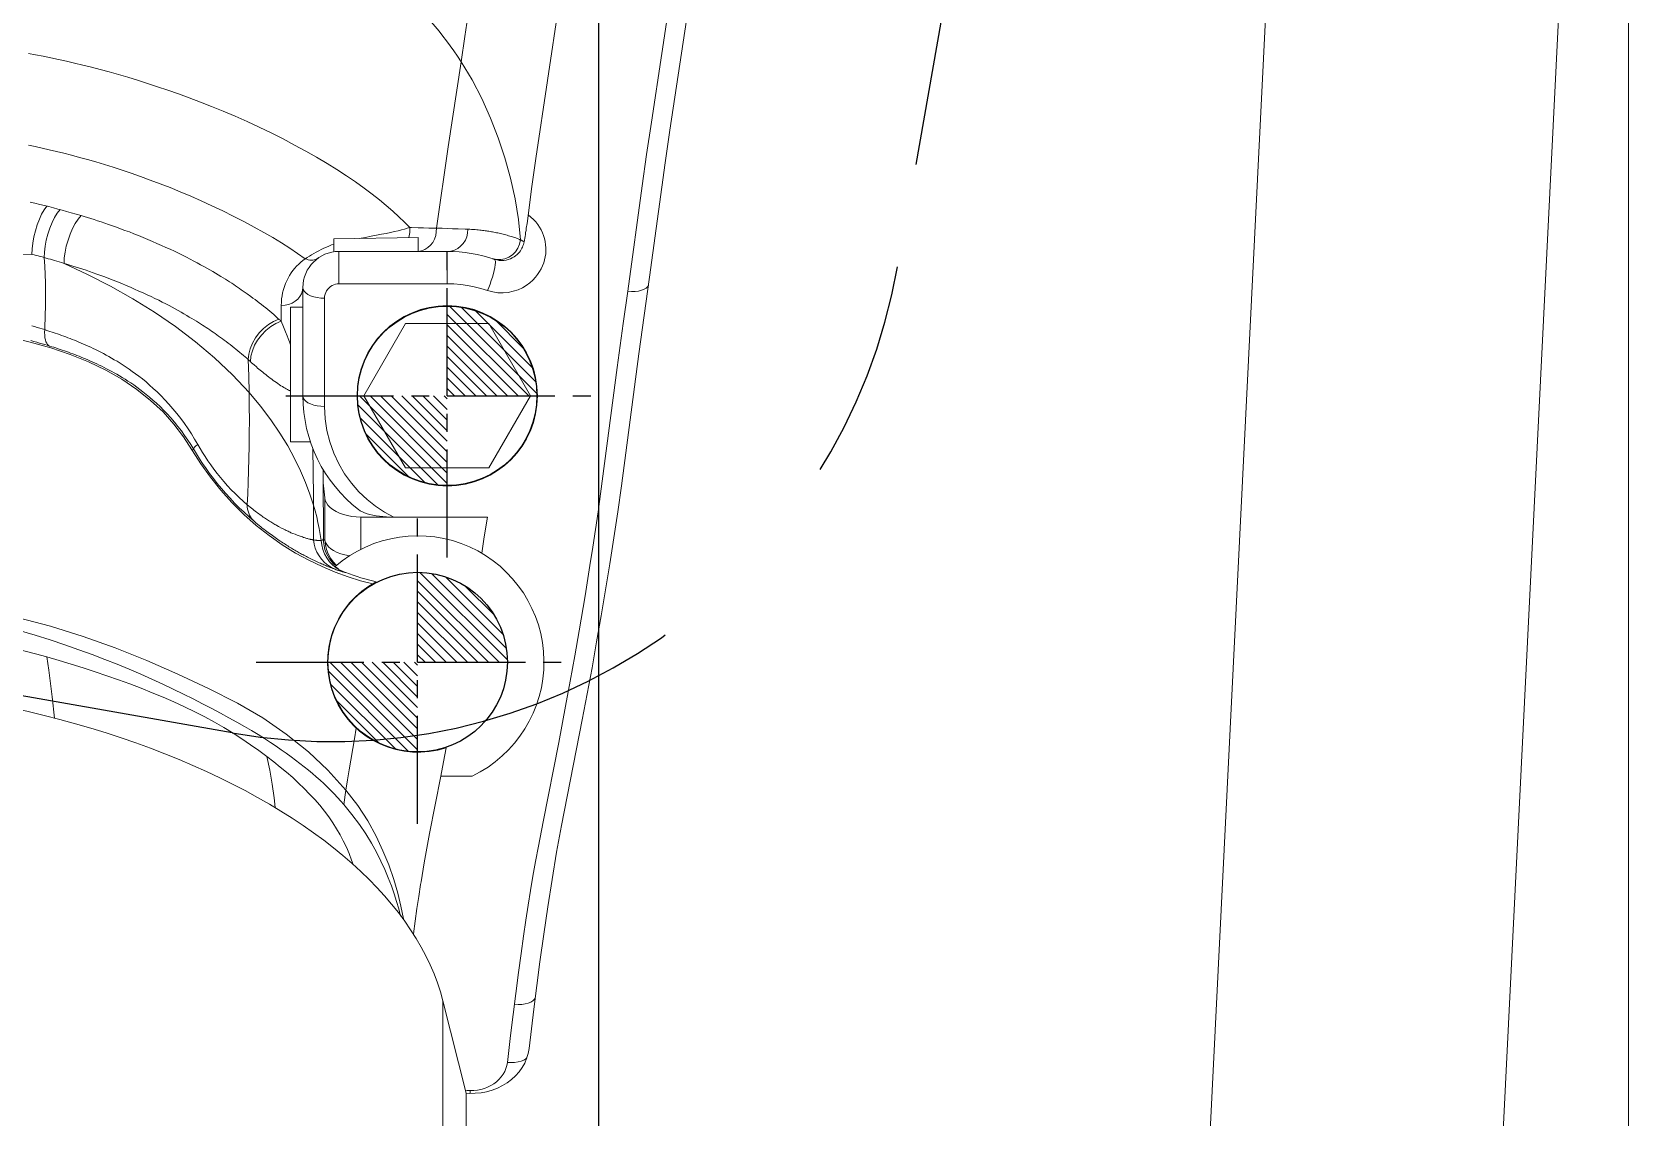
# Model space of a CAD drawing. Header units: inches. Extents: x 160917 to 162189, y -51061 to -50161.
# Drawn here: x 161504.53 to 161526.79, y -50530.78 to -50515.67 of the extents above; entities that cross this region are included whole.
import ezdxf

# ---------------------------------------------------------------- set-up
doc = ezdxf.new("R2010")
doc.units = ezdxf.units.IN
doc.header["$LTSCALE"] = 2
doc.header["$MEASUREMENT"] = 0
for name, pattern in [('CENTER', [50.8, 31.75, -6.35, 6.35, -6.35]), ('CENTER2', [1.125, 0.75, -0.125, 0.125, -0.125]), ('HIDDEN', [9.525, 6.35, -3.175])]:
    doc.linetypes.add(name, pattern=pattern)
for name, color, linetype in [('DEFAULT_1', 7, 'CENTER'), ('PIN', 4, 'CONTINUOUS'), ('壓塊', 157, 'CONTINUOUS')]:
    doc.layers.add(name, color=color, linetype=linetype)
doc.layers.add('PRODUCT', color=1, linetype='CONTINUOUS', lineweight=15)
doc.layers.add('枕位', color=75, linetype='CONTINUOUS', lineweight=15)

msp = doc.modelspace()

# ---------------------------------------------------------------- hatches: boundary and pattern name
at = {"layer": 'PIN', "linetype": 'Continuous'}
h = msp.add_hatch(dxfattribs=at)
h.set_pattern_fill('ANSI31', color=4, scale=0.833333, angle=90, style=0)
h.set_pattern_definition([(135, (161681.3861, -50532.59912), (-0.073656956, -0.073656956), [])])
h.paths.add_polyline_path([(161510.318, -50520.733), (161509.068, -50520.733, 0.414214), (161510.318, -50521.983)])
h.paths.add_polyline_path([(161510.318, -50519.483), (161510.318, -50520.733), (161511.568, -50520.733, 0.414214)])
h = msp.add_hatch(dxfattribs=at)
h.set_pattern_fill('ANSI31', color=6, scale=0.833333, angle=90, style=0)
h.set_pattern_definition([(135, (161680.97405, -50536.30757), (-0.073656956, -0.073656956), [])])
h.paths.add_polyline_path([(161509.906, -50524.441), (161508.656, -50524.441, 0.414214), (161509.906, -50525.691)])
h.paths.add_polyline_path([(161509.906, -50523.191), (161509.906, -50524.441), (161511.156, -50524.441, 0.414214)])

# ---------------------------------------------------------------- linework, layer by layer
at = {"layer": 'DEFAULT_1', "color": 2, "linetype": 'CENTER', "ltscale": 0.3}
msp.add_line((161512.428, -50533.438), (161512.428, -50426.499), dxfattribs=at)
at = {"layer": 'PIN', "color": 4, "linetype": 'CENTER2'}
for p, q in [((161510.318, -50522.983), (161510.318, -50518.483)), ((161508.068, -50520.733), (161512.568, -50520.733))]:
    msp.add_line(p, q, dxfattribs=at)
at = {"layer": 'PIN', "color": 6, "linetype": 'CENTER2'}
for p, q in [((161509.906, -50526.691), (161509.906, -50522.191)), ((161507.656, -50524.441), (161512.156, -50524.441))]:
    msp.add_line(p, q, dxfattribs=at)
at = {"layer": 'PIN', "color": 4, "linetype": 'Continuous'}
msp.add_circle((161510.318, -50520.733), 1.25, dxfattribs=at)
at = {"layer": 'PIN', "color": 6, "linetype": 'Continuous'}
msp.add_circle((161509.906, -50524.441), 1.25, dxfattribs=at)
at = {"layer": 'PRODUCT', "linetype": 'ByBlock'}
for p, q in [((161513.731, -50514.954), (161513.419, -50517.033)), ((161511.877, -50515.257), (161511.553, -50517.429)), ((161510.606, -50515.451), (161510.565, -50515.732)), ((161510.565, -50515.732), (161510.513, -50516.081)), ((161510.513, -50516.081), (161510.332, -50517.267)), ((161513.419, -50517.033), (161513.354, -50517.487)), ((161510.332, -50517.267), (161510.167, -50518.399)), ((161513.032, -50517.807), (161513.094, -50517.374)), ((161511.553, -50517.429), (161511.498, -50517.817)), ((161513.354, -50517.487), (161513.135, -50519.083)), ((161511.498, -50517.817), (161511.429, -50518.332)), ((161512.832, -50519.277), (161513.032, -50517.807)), ((161504.577, -50518.052), (161504.51, -50518.037)), ((161504.643, -50518.068), (161504.577, -50518.052)), ((161504.708, -50518.083), (161504.643, -50518.068)), ((161504.771, -50518.099), (161504.708, -50518.083)), ((161504.833, -50518.115), (161504.771, -50518.099)), ((161504.895, -50518.132), (161504.833, -50518.115)), ((161504.955, -50518.148), (161504.895, -50518.132)), ((161505.016, -50518.165), (161504.955, -50518.148)), ((161505.08, -50518.183), (161505.016, -50518.165)), ((161505.149, -50518.203), (161505.08, -50518.183)), ((161505.22, -50518.224), (161505.149, -50518.203)), ((161509.761, -50518.4), (161509.797, -50518.39)), ((161509.797, -50518.39), (161509.819, -50518.391)), ((161509.986, -50518.396), (161510.062, -50518.398)), ((161510.062, -50518.398), (161510.167, -50518.399)), ((161510.167, -50518.399), (161510.246, -50518.401)), ((161510.246, -50518.401), (161510.316, -50518.403)), ((161510.316, -50518.403), (161510.392, -50518.406)), ((161510.392, -50518.406), (161510.469, -50518.409)), ((161510.469, -50518.409), (161510.566, -50518.412)), ((161510.566, -50518.412), (161510.606, -50518.413)), ((161508.704, -50518.633), (161508.738, -50518.62)), ((161508.738, -50518.548), (161509.914, -50518.527)), ((161508.738, -50518.728), (161508.738, -50518.548)), ((161508.81, -50518.723), (161510.318, -50518.723)), ((161508.81, -50518.723), (161508.81, -50519.173)), ((161509.914, -50518.527), (161509.914, -50518.72)), ((161509.961, -50518.713), (161509.914, -50518.722)), ((161510.318, -50518.723), (161510.318, -50519.173)), ((161504.851, -50518.85), (161504.791, -50518.832)), ((161505.022, -50518.902), (161504.982, -50518.89)), ((161505.106, -50518.927), (161505.022, -50518.902)), ((161508.308, -50518.847), (161508.339, -50518.824)), ((161510.318, -50519.173), (161508.81, -50519.173)), ((161513.135, -50519.083), (161512.987, -50520.149)), ((161508.29, -50519.311), (161508.303, -50519.269)), ((161508.303, -50519.269), (161508.308, -50519.225)), ((161508.308, -50520.733), (161508.308, -50519.225)), ((161508.609, -50519.374), (161508.609, -50520.882)), ((161510.877, -50519.267), (161510.785, -50519.238)), ((161512.769, -50519.725), (161512.832, -50519.277)), ((161512.883, -50519.281), (161512.832, -50519.277)), ((161512.933, -50519.279), (161512.883, -50519.281)), ((161504.72, -50519.601), (161504.712, -50519.812)), ((161507.95, -50519.645), (161507.926, -50519.623)), ((161508.006, -50519.695), (161508.006, -50519.475)), ((161508.137, -50519.499), (161508.306, -50519.499)), ((161508.137, -50521.376), (161508.137, -50519.499)), ((161508.006, -50519.695), (161507.932, -50519.727)), ((161507.984, -50519.675), (161507.95, -50519.645)), ((161508.006, -50519.695), (161507.99, -50519.68)), ((161508.038, -50519.773), (161508.006, -50519.695)), ((161508.065, -50519.84), (161508.038, -50519.773)), ((161508.088, -50519.896), (161508.065, -50519.84)), ((161509.157, -50520.733), (161509.738, -50519.728)), ((161509.738, -50519.728), (161510.898, -50519.728)), ((161510.898, -50519.728), (161511.478, -50520.733)), ((161512.685, -50520.339), (161512.769, -50519.725)), ((161508.104, -50519.937), (161508.088, -50519.896)), ((161508.12, -50519.98), (161508.104, -50519.937)), ((161508.137, -50520.025), (161508.12, -50519.98)), ((161507.562, -50520.244), (161507.546, -50520.229)), ((161507.546, -50520.229), (161507.553, -50520.46)), ((161512.987, -50520.149), (161512.744, -50521.985)), ((161507.553, -50520.46), (161507.558, -50520.689)), ((161512.453, -50522.099), (161512.685, -50520.339)), ((161509.738, -50521.738), (161509.157, -50520.733)), ((161511.478, -50520.733), (161510.898, -50521.738)), ((161507.986, -50521.253), (161507.862, -50521.068)), ((161506.661, -50521.286), (161506.616, -50521.223)), ((161508.414, -50521.376), (161508.137, -50521.376)), ((161508.643, -50521.216), (161508.682, -50521.375)), ((161506.765, -50521.489), (161506.785, -50521.477)), ((161506.875, -50521.465), (161506.843, -50521.409)), ((161508.593, -50522.723), (161508.592, -50521.847)), ((161508.807, -50521.679), (161508.889, -50521.819)), ((161510.898, -50521.738), (161509.738, -50521.738)), ((161507.163, -50522.048), (161507.019, -50521.868)), ((161507.173, -50522.022), (161507.116, -50521.953)), ((161508.612, -50522.154), (161508.592, -50521.944)), ((161507.552, -50522.267), (161507.532, -50522.25)), ((161508.456, -50522.257), (161508.457, -50522.34)), ((161508.62, -50522.19), (161508.612, -50522.154)), ((161508.615, -50522.74), (161508.612, -50522.154)), ((161512.419, -50522.35), (161512.453, -50522.099)), ((161509.114, -50522.421), (161510.877, -50522.421)), ((161509.116, -50522.87), (161509.114, -50522.421)), ((161510.834, -50522.698), (161510.877, -50522.421)), ((161512.384, -50522.594), (161512.419, -50522.35)), ((161508.021, -50522.58), (161507.969, -50522.552)), ((161508.615, -50522.74), (161508.593, -50522.737)), ((161508.622, -50522.774), (161508.615, -50522.74)), ((161510.798, -50522.926), (161510.834, -50522.698)), ((161512.347, -50522.84), (161512.384, -50522.594)), ((161512.306, -50523.097), (161512.347, -50522.84)), ((161508.688, -50523.122), (161508.666, -50523.113)), ((161508.708, -50523.13), (161508.688, -50523.122)), ((161508.726, -50523.137), (161508.708, -50523.13)), ((161508.742, -50523.143), (161508.726, -50523.137)), ((161508.73, -50523.046), (161508.775, -50523.094)), ((161508.758, -50523.148), (161508.742, -50523.143)), ((161508.772, -50523.154), (161508.758, -50523.148)), ((161508.787, -50523.159), (161508.772, -50523.154)), ((161508.802, -50523.164), (161508.787, -50523.159)), ((161508.817, -50523.169), (161508.802, -50523.164)), ((161508.831, -50523.174), (161508.824, -50523.172)), ((161508.828, -50523.164), (161508.888, -50523.191)), ((161512.237, -50523.52), (161512.306, -50523.097)), ((161512.155, -50524.005), (161512.237, -50523.52)), ((161512.095, -50524.352), (161512.155, -50524.005)), ((161512.032, -50524.705), (161512.095, -50524.352)), ((161511.967, -50525.056), (161512.032, -50524.705)), ((161511.87, -50525.561), (161511.967, -50525.056)), ((161509.049, -50525.36), (161509.025, -50525.508)), ((161512.198, -50525.246), (161511.911, -50526.715)), ((161509.025, -50525.508), (161508.951, -50525.939)), ((161510.302, -50525.633), (161510.267, -50525.832)), ((161511.652, -50526.667), (161511.87, -50525.561)), ((161510.267, -50525.832), (161510.231, -50526.028)), ((161510.073, -50526.826), (161510.231, -50526.028)), ((161510.231, -50526.028), (161510.665, -50526.028)), ((161508.887, -50526.358), (161508.896, -50526.291)), ((161508.896, -50526.291), (161508.905, -50526.225)), ((161508.878, -50526.426), (161508.887, -50526.358)), ((161511.587, -50527.004), (161511.652, -50526.667)), ((161511.548, -50527.216), (161511.587, -50527.004)), ((161511.512, -50527.42), (161511.548, -50527.216)), ((161511.445, -50527.826), (161511.478, -50527.622)), ((161511.478, -50527.622), (161511.512, -50527.42)), ((161511.412, -50528.036), (161511.445, -50527.826)), ((161511.38, -50528.258), (161511.412, -50528.036)), ((161511.346, -50528.5), (161511.38, -50528.258)), ((161511.311, -50528.764), (161511.346, -50528.5)), ((161511.609, -50528.617), (161511.524, -50529.276)), ((161511.201, -50529.639), (161511.311, -50528.764)), ((161510.583, -50530.445), (161510.258, -50529.157)), ((161511.306, -50529.209), (161511.255, -50529.206)), ((161511.356, -50529.207), (161511.306, -50529.209)), ((161511.524, -50529.276), (161511.457, -50529.823)), ((161511.155, -50530.015), (161511.201, -50529.639)), ((161511.147, -50530.059), (161511.155, -50530.015)), ((161511.207, -50530.018), (161511.155, -50530.015)), ((161511.257, -50530.016), (161511.207, -50530.018)), ((161510.629, -50530.446), (161510.583, -50530.445)), ((161510.584, -50530.405), (161510.637, -50530.406)), ((161510.709, -50530.445), (161510.629, -50530.446)), ((161510.636, -50530.447), (161510.637, -50530.406)), ((161510.787, -50530.391), (161510.835, -50530.378))]:
    msp.add_line(p, q, dxfattribs=at)
for points in [[(161513.094, -50517.374), (161513.161, -50516.923), (161513.449, -50515.006)], [(161510.513, -50516.081), (161510.461, -50516.005), (161510.41, -50515.931), (161510.36, -50515.86), (161510.309, -50515.791), (161510.257, -50515.723), (161510.205, -50515.657), (161510.151, -50515.591), (161510.096, -50515.526), (161510.037, -50515.461)], [(161504.485, -50515.965), (161504.586, -50515.984), (161504.69, -50516.005), (161504.796, -50516.027), (161504.905, -50516.05), (161505.016, -50516.074), (161505.129, -50516.1), (161505.245, -50516.128), (161505.363, -50516.158), (161505.485, -50516.19), (161505.609, -50516.223), (161505.738, -50516.259), (161505.87, -50516.298), (161506.005, -50516.339), (161506.143, -50516.382), (161506.284, -50516.429), (161506.428, -50516.478), (161506.576, -50516.529), (161506.726, -50516.584), (161506.88, -50516.642), (161507.037, -50516.704), (161507.199, -50516.77), (161507.364, -50516.839), (161507.53, -50516.913), (161507.697, -50516.991), (161507.866, -50517.073), (161508.032, -50517.156), (161508.192, -50517.241), (161508.348, -50517.327), (161508.499, -50517.412), (161508.644, -50517.498), (161508.782, -50517.584), (161508.914, -50517.669), (161509.04, -50517.755), (161509.16, -50517.84), (161509.272, -50517.924), (161509.374, -50518.005), (161509.469, -50518.084), (161509.559, -50518.162), (161509.645, -50518.239), (161509.724, -50518.315), (161509.797, -50518.39)], [(161511.337, -50518.562), (161511.312, -50518.278), (161511.265, -50517.991), (161511.201, -50517.703), (161511.121, -50517.419), (161511.028, -50517.142), (161510.922, -50516.866), (161510.8, -50516.592), (161510.666, -50516.332), (161510.513, -50516.081)], [(161504.485, -50517.243), (161504.579, -50517.263), (161504.676, -50517.284), (161504.775, -50517.306), (161504.876, -50517.331), (161504.98, -50517.356), (161505.087, -50517.384), (161505.196, -50517.413), (161505.309, -50517.444), (161505.424, -50517.477), (161505.543, -50517.513), (161505.665, -50517.551), (161505.79, -50517.592), (161505.917, -50517.635), (161506.048, -50517.68), (161506.182, -50517.729), (161506.319, -50517.78), (161506.458, -50517.834), (161506.601, -50517.892), (161506.745, -50517.952), (161506.892, -50518.017), (161507.042, -50518.086), (161507.191, -50518.157), (161507.339, -50518.231), (161507.487, -50518.308), (161507.629, -50518.384), (161507.762, -50518.458), (161507.889, -50518.531), (161508.01, -50518.604), (161508.126, -50518.677), (161508.235, -50518.751), (161508.339, -50518.824)], [(161504.74, -50518.091), (161504.705, -50518.142), (161504.67, -50518.204), (161504.638, -50518.275), (161504.609, -50518.353), (161504.583, -50518.436), (161504.563, -50518.521), (161504.548, -50518.606), (161504.538, -50518.688), (161504.535, -50518.764)], [(161504.926, -50518.14), (161504.888, -50518.19), (161504.851, -50518.251), (161504.816, -50518.322), (161504.785, -50518.399), (161504.757, -50518.482), (161504.735, -50518.566), (161504.719, -50518.651), (161504.709, -50518.732), (161504.706, -50518.808)], [(161505.22, -50518.224), (161505.179, -50518.274), (161505.138, -50518.334), (161505.101, -50518.404), (161505.067, -50518.482), (161505.037, -50518.564), (161505.013, -50518.648), (161504.996, -50518.732), (161504.985, -50518.814), (161504.982, -50518.89)], [(161505.307, -50518.251), (161505.263, -50518.237), (161505.22, -50518.224)], [(161507.53, -50519.312), (161507.503, -50519.293), (161507.476, -50519.274), (161507.45, -50519.256), (161507.424, -50519.237), (161507.397, -50519.219), (161507.371, -50519.202), (161507.344, -50519.184), (161507.316, -50519.166), (161507.288, -50519.148), (161507.259, -50519.129), (161507.229, -50519.11), (161507.197, -50519.09), (161507.164, -50519.07), (161507.129, -50519.049), (161507.092, -50519.027), (161507.054, -50519.004), (161507.014, -50518.98), (161506.972, -50518.956), (161506.928, -50518.932), (161506.883, -50518.907), (161506.837, -50518.882), (161506.789, -50518.856), (161506.739, -50518.83), (161506.687, -50518.803), (161506.633, -50518.776), (161506.577, -50518.749), (161506.519, -50518.721), (161506.46, -50518.693), (161506.399, -50518.666), (161506.338, -50518.638), (161506.275, -50518.61), (161506.212, -50518.583), (161506.148, -50518.555), (161506.084, -50518.529), (161506.019, -50518.502), (161505.955, -50518.477), (161505.892, -50518.452), (161505.83, -50518.429), (161505.77, -50518.406), (161505.711, -50518.385), (161505.655, -50518.365), (161505.6, -50518.346), (161505.548, -50518.329), (161505.497, -50518.312), (161505.447, -50518.295), (161505.399, -50518.28), (161505.307, -50518.251)], [(161511.445, -50518.214), (161511.483, -50518.244), (161511.518, -50518.276), (161511.55, -50518.31), (161511.578, -50518.346), (161511.604, -50518.383), (161511.626, -50518.422), (161511.645, -50518.462), (161511.66, -50518.503), (161511.673, -50518.544), (161511.682, -50518.586), (161511.688, -50518.629), (161511.692, -50518.671), (161511.692, -50518.714), (161511.689, -50518.756), (161511.682, -50518.798), (161511.673, -50518.84), (161511.661, -50518.881), (161511.646, -50518.922), (161511.627, -50518.963), (161511.604, -50519.003), (161511.577, -50519.044), (161511.546, -50519.083), (161511.51, -50519.122), (161511.468, -50519.159), (161511.419, -50519.195), (161511.364, -50519.228), (161511.304, -50519.256), (161511.238, -50519.277), (161511.167, -50519.293), (161511.095, -50519.3), (161511.023, -50519.297), (161510.951, -50519.287), (161510.877, -50519.267)], [(161509.092, -50518.541), (161509.178, -50518.527), (161509.258, -50518.512), (161509.333, -50518.498), (161509.402, -50518.484), (161509.467, -50518.471), (161509.527, -50518.458), (161509.582, -50518.446), (161509.633, -50518.434), (161509.679, -50518.422), (161509.722, -50518.411), (161509.761, -50518.4)], [(161509.797, -50518.39), (161509.798, -50518.413), (161509.798, -50518.437), (161509.796, -50518.461), (161509.793, -50518.484), (161509.787, -50518.507), (161509.781, -50518.529)], [(161509.819, -50518.391), (161509.913, -50518.394), (161509.986, -50518.396)], [(161510.167, -50518.399), (161510.166, -50518.452), (161510.157, -50518.503), (161510.14, -50518.552), (161510.116, -50518.597), (161510.085, -50518.636), (161510.048, -50518.67), (161510.006, -50518.695), (161509.961, -50518.713)], [(161510.606, -50518.413), (161510.602, -50518.467), (161510.59, -50518.518), (161510.57, -50518.567), (161510.541, -50518.612), (161510.505, -50518.65), (161510.464, -50518.681), (161510.418, -50518.704), (161510.369, -50518.718), (161510.318, -50518.723)], [(161510.606, -50518.413), (161510.632, -50518.414), (161510.657, -50518.415), (161510.682, -50518.417), (161510.706, -50518.419), (161510.729, -50518.42), (161510.751, -50518.422), (161510.771, -50518.425), (161510.791, -50518.427), (161510.81, -50518.429), (161510.828, -50518.431), (161510.846, -50518.434), (161510.864, -50518.436), (161510.881, -50518.439), (161510.898, -50518.442), (161510.916, -50518.445), (161510.933, -50518.448), (161510.95, -50518.451), (161510.968, -50518.454), (161510.986, -50518.458), (161511.004, -50518.462), (161511.022, -50518.465), (161511.04, -50518.469), (161511.058, -50518.474), (161511.077, -50518.478), (161511.096, -50518.483), (161511.115, -50518.488), (161511.134, -50518.493), (161511.154, -50518.498), (161511.173, -50518.504), (161511.192, -50518.509), (161511.21, -50518.515), (161511.227, -50518.52), (161511.243, -50518.526), (161511.258, -50518.531), (161511.271, -50518.535), (161511.283, -50518.54), (161511.295, -50518.544), (161511.305, -50518.548), (161511.314, -50518.552), (161511.323, -50518.555), (161511.33, -50518.559), (161511.337, -50518.562)], [(161511.429, -50518.332), (161511.419, -50518.399), (161511.415, -50518.43), (161511.41, -50518.459), (161511.406, -50518.487), (161511.401, -50518.513), (161511.397, -50518.539), (161511.392, -50518.564), (161511.387, -50518.588)], [(161508.339, -50518.824), (161508.368, -50518.806), (161508.398, -50518.788), (161508.429, -50518.77), (161508.461, -50518.751), (161508.495, -50518.732), (161508.529, -50518.714), (161508.564, -50518.696), (161508.599, -50518.679), (161508.635, -50518.663), (161508.669, -50518.648), (161508.704, -50518.633)], [(161511.337, -50518.562), (161511.326, -50518.621), (161511.303, -50518.677), (161511.27, -50518.727), (161511.228, -50518.77), (161511.178, -50518.803), (161511.122, -50518.826), (161511.063, -50518.837), (161511.003, -50518.836), (161510.944, -50518.823)], [(161511.387, -50518.588), (161511.384, -50518.606), (161511.379, -50518.625), (161511.373, -50518.643), (161511.366, -50518.661), (161511.358, -50518.679), (161511.347, -50518.697), (161511.336, -50518.715), (161511.323, -50518.732), (161511.307, -50518.75), (161511.29, -50518.767), (161511.27, -50518.783), (161511.248, -50518.798), (161511.224, -50518.813), (161511.197, -50518.826), (161511.168, -50518.836), (161511.137, -50518.844), (161511.105, -50518.848), (161511.072, -50518.85), (161511.039, -50518.848), (161511.007, -50518.842), (161510.976, -50518.833)], [(161511.344, -50518.565), (161511.348, -50518.567), (161511.351, -50518.568), (161511.355, -50518.57), (161511.358, -50518.572), (161511.361, -50518.573), (161511.364, -50518.575), (161511.367, -50518.576), (161511.37, -50518.578), (161511.373, -50518.579), (161511.376, -50518.581), (161511.378, -50518.582), (161511.38, -50518.583), (161511.382, -50518.585), (161511.384, -50518.586), (161511.386, -50518.587), (161511.387, -50518.588)], [(161504.535, -50518.764), (161504.17, -50518.754), (161503.792, -50518.764), (161503.398, -50518.787), (161502.981, -50518.82), (161502.551, -50518.874), (161502.136, -50518.94), (161501.74, -50519.017), (161501.361, -50519.103), (161500.999, -50519.195), (161500.657, -50519.294), (161500.336, -50519.4), (161500.031, -50519.504)], [(161504.706, -50518.808), (161504.677, -50518.8), (161504.649, -50518.793), (161504.62, -50518.785), (161504.592, -50518.778), (161504.564, -50518.771), (161504.535, -50518.764)], [(161504.791, -50518.832), (161504.761, -50518.824), (161504.706, -50518.808)], [(161504.706, -50518.808), (161504.714, -50518.928), (161504.72, -50519.045), (161504.723, -50519.161), (161504.725, -50519.274), (161504.725, -50519.384), (161504.723, -50519.494), (161504.72, -50519.601)], [(161504.982, -50518.89), (161504.948, -50518.879), (161504.915, -50518.869), (161504.851, -50518.85)], [(161507.558, -50520.689), (161507.326, -50520.441), (161507.076, -50520.205), (161506.811, -50519.981), (161506.533, -50519.769), (161506.242, -50519.569), (161505.94, -50519.382), (161505.629, -50519.206), (161505.308, -50519.043), (161504.982, -50518.89)], [(161507.546, -50520.229), (161507.525, -50520.21), (161507.502, -50520.19), (161507.479, -50520.17), (161507.454, -50520.149), (161507.429, -50520.128), (161507.403, -50520.106), (161507.376, -50520.084), (161507.349, -50520.063), (161507.322, -50520.041), (161507.294, -50520.02), (161507.267, -50519.999), (161507.239, -50519.978), (161507.212, -50519.958), (161507.186, -50519.938), (161507.159, -50519.919), (161507.134, -50519.901), (161507.109, -50519.883), (161507.084, -50519.866), (161507.059, -50519.848), (161507.034, -50519.832), (161507.01, -50519.815), (161506.985, -50519.798), (161506.961, -50519.782), (161506.935, -50519.765), (161506.909, -50519.749), (161506.882, -50519.731), (161506.854, -50519.714), (161506.824, -50519.695), (161506.793, -50519.676), (161506.761, -50519.656), (161506.726, -50519.636), (161506.69, -50519.614), (161506.652, -50519.592), (161506.613, -50519.57), (161506.573, -50519.547), (161506.531, -50519.524), (161506.488, -50519.501), (161506.444, -50519.477), (161506.397, -50519.453), (161506.349, -50519.428), (161506.3, -50519.403), (161506.248, -50519.378), (161506.194, -50519.352), (161506.139, -50519.326), (161506.082, -50519.3), (161506.024, -50519.274), (161505.965, -50519.248), (161505.906, -50519.222), (161505.846, -50519.197), (161505.786, -50519.171), (161505.726, -50519.147), (161505.666, -50519.123), (161505.607, -50519.1), (161505.55, -50519.078), (161505.494, -50519.057), (161505.44, -50519.038), (161505.388, -50519.019), (161505.337, -50519.001), (161505.289, -50518.985), (161505.241, -50518.969), (161505.195, -50518.954), (161505.106, -50518.927)], [(161508.146, -50519.023), (161508.169, -50518.99), (161508.195, -50518.958), (161508.221, -50518.928), (161508.249, -50518.9), (161508.278, -50518.873), (161508.308, -50518.847)], [(161508.339, -50518.824), (161508.361, -50518.832), (161508.383, -50518.839), (161508.404, -50518.843), (161508.425, -50518.844), (161508.446, -50518.844), (161508.465, -50518.841), (161508.483, -50518.835), (161508.5, -50518.828), (161508.516, -50518.818)], [(161510.976, -50518.834), (161510.983, -50518.841), (161510.988, -50518.856), (161510.989, -50518.879), (161510.986, -50518.909), (161510.981, -50518.946), (161510.973, -50518.987), (161510.961, -50519.032)], [(161508.026, -50519.297), (161508.037, -50519.254), (161508.051, -50519.212), (161508.066, -50519.171), (161508.083, -50519.132), (161508.102, -50519.094), (161508.123, -50519.058), (161508.146, -50519.023)], [(161508.81, -50519.173), (161508.785, -50519.174), (161508.761, -50519.179), (161508.738, -50519.186), (161508.715, -50519.197), (161508.692, -50519.211), (161508.672, -50519.228), (161508.654, -50519.248), (161508.638, -50519.27), (161508.626, -50519.294), (161508.617, -50519.319), (161508.611, -50519.346), (161508.609, -50519.374)], [(161510.785, -50519.238), (161510.693, -50519.215), (161510.6, -50519.196), (161510.507, -50519.183), (161510.412, -50519.176), (161510.318, -50519.173)], [(161510.961, -50519.032), (161510.948, -50519.079), (161510.932, -50519.128), (161510.915, -50519.177), (161510.896, -50519.223), (161510.877, -50519.267)], [(161507.926, -50519.623), (161507.901, -50519.602), (161507.875, -50519.579), (161507.847, -50519.556), (161507.819, -50519.532), (161507.79, -50519.509), (161507.76, -50519.485), (161507.731, -50519.461), (161507.701, -50519.438), (161507.671, -50519.416), (161507.642, -50519.394), (161507.613, -50519.372), (161507.585, -50519.351), (161507.53, -50519.312)], [(161508.006, -50519.475), (161508.008, -50519.43), (161508.011, -50519.385), (161508.018, -50519.341), (161508.026, -50519.297)], [(161508.006, -50519.475), (161508.059, -50519.471), (161508.109, -50519.46), (161508.157, -50519.442), (161508.2, -50519.417), (161508.237, -50519.386), (161508.267, -50519.35), (161508.29, -50519.311)], [(161508.308, -50519.225), (161508.312, -50519.251), (161508.326, -50519.276), (161508.348, -50519.3)], [(161508.348, -50519.3), (161508.378, -50519.321), (161508.415, -50519.339), (161508.458, -50519.354), (161508.506, -50519.365)], [(161508.506, -50519.365), (161508.557, -50519.372), (161508.609, -50519.374)], [(161513.119, -50519.199), (161513.111, -50519.212), (161513.089, -50519.232), (161513.059, -50519.25), (161513.022, -50519.264), (161512.98, -50519.274), (161512.933, -50519.279)], [(161506.647, -50521.304), (161506.512, -50521.126), (161506.36, -50520.958), (161506.187, -50520.797), (161505.995, -50520.643), (161505.786, -50520.501), (161505.562, -50520.374), (161505.322, -50520.261), (161505.066, -50520.158), (161504.796, -50520.066), (161504.51, -50519.985), (161504.208, -50519.91), (161503.889, -50519.841), (161503.555, -50519.781), (161503.206, -50519.727), (161502.845, -50519.681), (161502.463, -50519.648), (161502.048, -50519.625)], [(161504.712, -50519.812), (161504.678, -50519.802), (161504.643, -50519.791), (161504.607, -50519.78), (161504.57, -50519.77), (161504.533, -50519.759)], [(161504.712, -50519.812), (161504.711, -50519.852), (161504.713, -50519.89), (161504.716, -50519.924), (161504.722, -50519.954), (161504.73, -50519.98), (161504.74, -50520.002), (161504.752, -50520.019), (161504.766, -50520.032), (161504.781, -50520.04)], [(161504.772, -50519.831), (161504.742, -50519.822), (161504.712, -50519.812)], [(161505.319, -50520.042), (161505.286, -50520.027), (161505.253, -50520.012), (161505.221, -50519.998), (161505.189, -50519.985), (161505.158, -50519.972), (161505.127, -50519.96), (161505.097, -50519.947), (161505.066, -50519.936), (161505.036, -50519.924), (161505.007, -50519.913), (161504.977, -50519.902), (161504.948, -50519.892), (161504.919, -50519.881), (161504.889, -50519.871), (161504.86, -50519.861), (161504.831, -50519.851), (161504.772, -50519.831)], [(161507.973, -50519.665), (161507.899, -50519.697), (161507.827, -50519.741), (161507.76, -50519.795), (161507.699, -50519.858), (161507.647, -50519.927), (161507.604, -50520.001), (161507.572, -50520.078), (161507.553, -50520.155), (161507.546, -50520.229)], [(161507.932, -50519.727), (161507.86, -50519.77), (161507.792, -50519.824), (161507.731, -50519.887), (161507.678, -50519.956), (161507.636, -50520.03), (161507.604, -50520.107), (161507.585, -50520.183), (161507.578, -50520.258)], [(161504.781, -50520.04), (161504.747, -50520.029), (161504.712, -50520.019), (161504.676, -50520.008), (161504.639, -50519.998), (161504.601, -50519.987), (161504.562, -50519.976), (161504.521, -50519.965)], [(161505.251, -50520.207), (161505.22, -50520.194), (161505.191, -50520.182), (161505.161, -50520.171), (161505.131, -50520.159), (161505.102, -50520.148), (161505.073, -50520.138), (161505.044, -50520.127), (161505.015, -50520.117), (161504.986, -50520.106), (161504.957, -50520.096), (161504.928, -50520.087), (161504.899, -50520.077), (161504.869, -50520.067), (161504.84, -50520.058), (161504.811, -50520.049), (161504.781, -50520.04)], [(161506.552, -50520.979), (161506.498, -50520.913), (161506.442, -50520.85), (161506.387, -50520.79), (161506.333, -50520.733), (161506.278, -50520.68), (161506.225, -50520.63), (161506.173, -50520.583), (161506.123, -50520.54), (161506.073, -50520.499), (161506.025, -50520.461), (161505.978, -50520.426), (161505.932, -50520.393), (161505.888, -50520.362), (161505.845, -50520.332), (161505.803, -50520.305), (161505.761, -50520.278), (161505.721, -50520.253), (161505.681, -50520.23), (161505.642, -50520.207), (161505.604, -50520.185), (161505.567, -50520.165), (161505.53, -50520.145), (161505.493, -50520.126), (161505.457, -50520.107), (161505.422, -50520.09), (161505.387, -50520.073), (161505.353, -50520.057), (161505.319, -50520.042)], [(161506.318, -50520.884), (161506.268, -50520.836), (161506.219, -50520.792), (161506.172, -50520.751), (161506.126, -50520.713), (161506.081, -50520.677), (161506.037, -50520.643), (161505.994, -50520.612), (161505.952, -50520.582), (161505.911, -50520.554), (161505.871, -50520.528), (161505.832, -50520.503), (161505.793, -50520.479), (161505.755, -50520.456), (161505.718, -50520.434), (161505.681, -50520.413), (161505.645, -50520.393), (161505.609, -50520.374), (161505.574, -50520.356), (161505.54, -50520.338), (161505.506, -50520.321), (161505.472, -50520.305), (161505.439, -50520.289), (161505.407, -50520.274), (161505.375, -50520.26), (161505.343, -50520.246), (161505.312, -50520.232), (161505.281, -50520.219), (161505.251, -50520.207)], [(161507.661, -50520.331), (161507.627, -50520.302), (161507.611, -50520.288), (161507.594, -50520.273), (161507.568, -50520.248)], [(161507.75, -50520.406), (161507.713, -50520.376), (161507.695, -50520.361), (161507.678, -50520.346), (161507.661, -50520.331)], [(161508.137, -50520.668), (161508.123, -50520.661), (161508.108, -50520.654), (161508.093, -50520.646), (161508.077, -50520.637), (161508.059, -50520.627), (161508.041, -50520.616), (161508.022, -50520.605), (161508.002, -50520.592), (161507.982, -50520.578), (161507.961, -50520.564), (161507.939, -50520.549), (161507.918, -50520.534), (161507.896, -50520.519), (161507.874, -50520.503), (161507.853, -50520.486), (161507.831, -50520.47), (161507.81, -50520.454), (161507.79, -50520.438), (161507.77, -50520.422), (161507.75, -50520.406)], [(161507.558, -50520.689), (161507.56, -50520.882), (161507.562, -50521.072), (161507.561, -50521.257), (161507.559, -50521.435), (161507.556, -50521.608), (161507.551, -50521.776), (161507.546, -50521.939), (161507.539, -50522.097), (161507.532, -50522.25)], [(161507.862, -50521.068), (161507.718, -50520.879), (161507.558, -50520.689)], [(161508.308, -50520.733), (161508.312, -50520.759), (161508.326, -50520.784), (161508.348, -50520.807)], [(161506.616, -50521.223), (161506.568, -50521.161), (161506.519, -50521.1), (161506.469, -50521.042), (161506.418, -50520.986), (161506.368, -50520.933), (161506.318, -50520.884)], [(161508.348, -50520.807), (161508.378, -50520.829), (161508.415, -50520.847), (161508.458, -50520.862), (161508.506, -50520.873), (161508.557, -50520.879), (161508.609, -50520.882)], [(161508.609, -50520.882), (161508.619, -50521.052), (161508.643, -50521.216)], [(161506.755, -50521.263), (161506.708, -50521.191), (161506.658, -50521.119), (161506.606, -50521.048), (161506.552, -50520.979)], [(161507.019, -50521.868), (161506.886, -50521.682), (161506.647, -50521.304)], [(161506.746, -50521.413), (161506.705, -50521.349), (161506.661, -50521.286)], [(161506.843, -50521.409), (161506.8, -50521.335), (161506.755, -50521.263)], [(161508.193, -50521.605), (161508.096, -50521.431), (161507.986, -50521.253)], [(161508.682, -50521.375), (161508.737, -50521.53), (161508.807, -50521.679)], [(161507.009, -50521.815), (161506.959, -50521.746), (161506.912, -50521.677), (161506.867, -50521.61), (161506.825, -50521.543), (161506.746, -50521.413)], [(161506.843, -50521.409), (161506.83, -50521.42), (161506.818, -50521.43), (161506.808, -50521.44), (161506.8, -50521.449), (161506.793, -50521.456), (161506.789, -50521.463), (161506.786, -50521.469), (161506.785, -50521.473), (161506.785, -50521.477)], [(161507.259, -50521.985), (161507.209, -50521.928), (161507.16, -50521.871), (161507.114, -50521.813), (161507.069, -50521.754), (161507.026, -50521.696), (161506.985, -50521.637), (161506.947, -50521.579), (161506.91, -50521.522), (161506.875, -50521.465)], [(161508.456, -50522.257), (161508.405, -50522.102), (161508.346, -50521.942), (161508.275, -50521.777), (161508.193, -50521.605)], [(161508.444, -50521.46), (161508.455, -50522.124), (161508.456, -50522.257)], [(161507.116, -50521.953), (161507.061, -50521.884), (161507.009, -50521.815)], [(161508.59, -50521.761), (161508.591, -50521.789), (161508.592, -50521.816), (161508.592, -50521.847)], [(161508.889, -50521.819), (161508.983, -50521.948), (161509.089, -50522.068)], [(161509.28, -50523.352), (161509.111, -50523.308), (161508.937, -50523.254), (161508.759, -50523.189), (161508.577, -50523.112), (161508.392, -50523.023), (161508.206, -50522.922), (161508.021, -50522.807), (161507.838, -50522.679), (161507.659, -50522.539), (161507.486, -50522.386), (161507.319, -50522.221), (161507.163, -50522.048)], [(161507.357, -50522.226), (161507.293, -50522.159), (161507.232, -50522.091), (161507.173, -50522.022)], [(161507.532, -50522.25), (161507.475, -50522.2), (161507.419, -50522.148), (161507.364, -50522.095), (161507.311, -50522.041), (161507.259, -50521.985)], [(161509.089, -50522.068), (161509.201, -50522.175), (161509.319, -50522.27), (161509.444, -50522.352), (161509.575, -50522.421)], [(161512.744, -50521.985), (161512.693, -50522.35), (161512.638, -50522.713), (161512.581, -50523.075)], [(161507.628, -50522.48), (161507.558, -50522.418), (161507.489, -50522.355), (161507.422, -50522.291), (161507.357, -50522.226)], [(161507.532, -50522.25), (161507.534, -50522.281), (161507.538, -50522.311), (161507.544, -50522.34), (161507.553, -50522.367), (161507.564, -50522.393), (161507.577, -50522.418), (161507.592, -50522.44), (161507.609, -50522.461), (161507.628, -50522.48)], [(161507.845, -50522.48), (161507.816, -50522.461), (161507.801, -50522.451), (161507.786, -50522.441), (161507.771, -50522.431), (161507.756, -50522.421), (161507.74, -50522.41), (161507.725, -50522.399), (161507.709, -50522.388), (161507.693, -50522.376), (161507.677, -50522.364), (161507.661, -50522.352), (161507.644, -50522.339), (161507.626, -50522.326), (161507.609, -50522.312), (161507.591, -50522.298), (161507.572, -50522.282), (161507.552, -50522.267)], [(161508.562, -50522.746), (161508.549, -50522.663), (161508.535, -50522.58), (161508.518, -50522.498), (161508.5, -50522.417), (161508.479, -50522.336), (161508.456, -50522.257)], [(161509.114, -50522.421), (161509.05, -50522.419), (161508.988, -50522.412), (161508.929, -50522.401), (161508.872, -50522.386), (161508.818, -50522.367), (161508.769, -50522.344), (161508.726, -50522.318), (161508.688, -50522.288), (161508.657, -50522.257), (161508.635, -50522.224), (161508.62, -50522.19)], [(161508.666, -50523.113), (161508.642, -50523.104), (161508.629, -50523.098), (161508.615, -50523.092), (161508.6, -50523.086), (161508.584, -50523.079), (161508.568, -50523.072), (161508.551, -50523.065), (161508.534, -50523.057), (161508.516, -50523.049), (161508.498, -50523.041), (161508.48, -50523.032), (161508.462, -50523.024), (161508.444, -50523.015), (161508.426, -50523.006), (161508.408, -50522.997), (161508.391, -50522.989), (161508.374, -50522.98), (161508.356, -50522.971), (161508.339, -50522.962), (161508.323, -50522.953), (161508.306, -50522.944), (161508.29, -50522.936), (161508.274, -50522.927), (161508.258, -50522.918), (161508.242, -50522.909), (161508.226, -50522.9), (161508.21, -50522.891), (161508.195, -50522.882), (161508.179, -50522.873), (161508.163, -50522.863), (161508.147, -50522.854), (161508.13, -50522.844), (161508.114, -50522.834), (161508.097, -50522.823), (161508.08, -50522.812), (161508.063, -50522.801), (161508.045, -50522.79), (161508.028, -50522.779), (161508.01, -50522.767), (161507.993, -50522.756), (161507.975, -50522.744), (161507.957, -50522.732), (161507.939, -50522.719), (161507.921, -50522.706), (161507.902, -50522.693), (161507.884, -50522.68), (161507.864, -50522.666), (161507.845, -50522.652), (161507.825, -50522.637), (161507.805, -50522.622), (161507.785, -50522.607), (161507.764, -50522.591), (161507.743, -50522.574), (161507.721, -50522.557), (161507.699, -50522.539), (161507.676, -50522.52), (161507.652, -50522.5), (161507.628, -50522.48)], [(161507.969, -50522.552), (161507.943, -50522.538), (161507.929, -50522.53), (161507.916, -50522.523), (161507.902, -50522.515), (161507.888, -50522.507), (161507.874, -50522.498), (161507.86, -50522.489), (161507.845, -50522.48)], [(161508.457, -50522.34), (161508.456, -50522.501), (161508.455, -50522.739)], [(161509.082, -50522.318), (161509.107, -50522.335), (161509.136, -50522.35), (161509.167, -50522.364), (161509.203, -50522.376), (161509.242, -50522.387), (161509.284, -50522.396), (161509.328, -50522.404), (161509.374, -50522.41), (161509.422, -50522.415), (161509.472, -50522.419), (161509.523, -50522.421), (161509.576, -50522.421)], [(161508.061, -50522.6), (161508.034, -50522.586), (161508.021, -50522.58)], [(161508.17, -50522.65), (161508.156, -50522.644), (161508.142, -50522.639), (161508.129, -50522.633), (161508.115, -50522.626), (161508.101, -50522.62), (161508.088, -50522.613), (161508.074, -50522.607), (161508.061, -50522.6)], [(161508.228, -50522.672), (161508.198, -50522.66), (161508.17, -50522.65)], [(161508.399, -50522.728), (161508.381, -50522.723), (161508.371, -50522.721), (161508.361, -50522.718), (161508.35, -50522.715), (161508.339, -50522.712), (161508.327, -50522.708), (161508.314, -50522.704), (161508.301, -50522.699), (161508.287, -50522.694), (161508.272, -50522.689), (161508.228, -50522.672)], [(161508.455, -50522.739), (161508.449, -50522.738), (161508.443, -50522.737), (161508.437, -50522.736), (161508.43, -50522.735), (161508.423, -50522.733), (161508.415, -50522.732), (161508.407, -50522.73), (161508.399, -50522.728)], [(161508.562, -50522.746), (161508.559, -50522.746), (161508.556, -50522.747), (161508.552, -50522.747), (161508.549, -50522.748), (161508.545, -50522.748), (161508.54, -50522.748), (161508.536, -50522.748), (161508.531, -50522.748), (161508.526, -50522.747), (161508.521, -50522.747), (161508.516, -50522.747), (161508.51, -50522.746), (161508.504, -50522.746), (161508.498, -50522.745), (161508.492, -50522.744), (161508.486, -50522.744), (161508.48, -50522.743), (161508.474, -50522.742), (161508.468, -50522.741), (161508.461, -50522.74), (161508.455, -50522.739)], [(161508.455, -50522.739), (161508.465, -50522.798), (161508.481, -50522.855), (161508.504, -50522.91), (161508.533, -50522.962), (161508.569, -50523.01), (161508.609, -50523.053), (161508.655, -50523.091), (161508.704, -50523.123), (161508.758, -50523.148)], [(161508.593, -50522.723), (161508.592, -50522.726), (161508.592, -50522.729), (161508.591, -50522.731), (161508.589, -50522.734), (161508.587, -50522.736), (161508.585, -50522.738), (161508.582, -50522.74), (161508.579, -50522.741), (161508.576, -50522.742), (161508.573, -50522.743), (161508.57, -50522.744), (161508.566, -50522.745), (161508.562, -50522.746)], [(161508.751, -50523.089), (161508.73, -50523.069), (161508.704, -50523.039), (161508.678, -50523.003), (161508.653, -50522.962), (161508.632, -50522.918), (161508.615, -50522.871), (161508.602, -50522.821), (161508.595, -50522.768), (161508.593, -50522.723)], [(161508.615, -50522.74), (161508.621, -50522.806), (161508.636, -50522.871), (161508.659, -50522.933)], [(161508.562, -50522.746), (161508.57, -50522.81), (161508.585, -50522.873), (161508.609, -50522.934), (161508.64, -50522.99), (161508.678, -50523.043), (161508.723, -50523.09), (161508.773, -50523.13), (161508.828, -50523.164)], [(161508.696, -50522.863), (161508.663, -50522.834), (161508.639, -50522.805), (161508.622, -50522.774)], [(161508.659, -50522.933), (161508.691, -50522.992), (161508.73, -50523.046)], [(161508.955, -50522.962), (161508.894, -50522.948), (161508.836, -50522.932), (161508.783, -50522.913), (161508.736, -50522.889), (161508.696, -50522.863)], [(161508.756, -50523.11), (161508.779, -50523.128), (161508.802, -50523.144)], [(161508.826, -50523.159), (161508.851, -50523.172), (161508.877, -50523.184), (161508.904, -50523.195)], [(161508.85, -50523.18), (161508.844, -50523.178), (161508.838, -50523.176)], [(161508.871, -50523.186), (161508.866, -50523.185), (161508.861, -50523.183), (161508.856, -50523.182)], [(161508.884, -50523.19), (161508.88, -50523.189), (161508.876, -50523.187)], [(161512.581, -50523.075), (161512.46, -50523.797), (161512.398, -50524.158), (161512.334, -50524.52), (161512.267, -50524.882), (161512.198, -50525.246)], [(161508.904, -50523.195), (161508.901, -50523.194), (161508.899, -50523.194), (161508.896, -50523.193), (161508.893, -50523.192), (161508.89, -50523.191), (161508.888, -50523.191)], [(161508.905, -50526.225), (161508.655, -50525.945), (161508.386, -50525.691), (161508.076, -50525.443), (161507.748, -50525.219), (161507.397, -50525.014), (161506.995, -50524.808), (161506.568, -50524.608), (161506.134, -50524.418), (161505.694, -50524.243), (161505.247, -50524.083), (161504.795, -50523.943), (161504.346, -50523.825), (161503.912, -50523.726), (161503.491, -50523.644), (161503.067, -50523.581), (161502.633, -50523.534), (161502.198, -50523.502), (161501.749, -50523.487)], [(161501.192, -50523.824), (161501.368, -50523.824), (161501.544, -50523.826), (161501.721, -50523.832), (161501.897, -50523.84), (161502.074, -50523.851), (161502.25, -50523.866), (161502.425, -50523.884), (161502.599, -50523.906), (161502.771, -50523.931), (161502.942, -50523.958), (161503.11, -50523.989), (161503.277, -50524.021), (161503.443, -50524.054), (161503.608, -50524.089), (161503.771, -50524.126), (161503.934, -50524.163), (161504.097, -50524.202), (161504.259, -50524.242), (161504.421, -50524.284), (161504.582, -50524.326), (161504.743, -50524.37)], [(161504.356, -50524.001), (161504.578, -50524.066), (161504.789, -50524.133), (161504.992, -50524.2), (161505.186, -50524.268), (161505.371, -50524.335), (161505.55, -50524.404), (161505.722, -50524.472), (161505.889, -50524.541), (161506.05, -50524.61), (161506.206, -50524.679), (161506.357, -50524.748), (161506.503, -50524.817), (161506.644, -50524.886), (161506.78, -50524.954), (161506.911, -50525.021), (161507.038, -50525.087), (161507.161, -50525.152), (161507.278, -50525.215), (161507.389, -50525.277), (161507.494, -50525.337), (161507.593, -50525.395), (161507.687, -50525.451), (161507.775, -50525.506), (161507.857, -50525.56), (161507.935, -50525.611), (161508.007, -50525.661), (161508.077, -50525.71), (161508.143, -50525.758), (161508.206, -50525.805), (161508.267, -50525.851), (161508.327, -50525.898), (161508.384, -50525.944), (161508.44, -50525.99), (161508.494, -50526.037), (161508.547, -50526.084), (161508.598, -50526.131), (161508.648, -50526.18), (161508.696, -50526.228), (161508.744, -50526.277), (161508.789, -50526.327), (161508.834, -50526.376), (161508.878, -50526.426)], [(161504.743, -50524.37), (161504.913, -50524.419), (161505.082, -50524.469), (161505.249, -50524.522), (161505.414, -50524.575), (161505.577, -50524.63), (161505.738, -50524.687), (161505.897, -50524.745), (161506.054, -50524.805), (161506.208, -50524.867), (161506.361, -50524.93), (161506.511, -50524.995), (161506.658, -50525.062), (161506.801, -50525.132), (161506.941, -50525.204), (161507.077, -50525.277), (161507.208, -50525.353), (161507.335, -50525.431), (161507.459, -50525.51), (161507.579, -50525.591), (161507.695, -50525.673), (161507.807, -50525.757)], [(161504.743, -50524.37), (161504.769, -50524.553), (161504.793, -50524.738), (161504.815, -50524.923), (161504.847, -50525.221)], [(161507.807, -50525.757), (161507.902, -50525.829), (161507.993, -50525.902), (161508.081, -50525.975)], [(161507.807, -50525.757), (161507.846, -50525.948), (161507.879, -50526.14)], [(161508.081, -50525.975), (161508.166, -50526.05), (161508.247, -50526.125), (161508.326, -50526.201), (161508.401, -50526.278), (161508.474, -50526.356), (161508.543, -50526.435)], [(161508.951, -50525.939), (161508.927, -50526.081), (161508.905, -50526.225)], [(161507.879, -50526.14), (161507.907, -50526.332), (161507.923, -50526.468)], [(161509.709, -50528.017), (161509.674, -50527.841), (161509.629, -50527.659), (161509.572, -50527.466), (161509.503, -50527.266), (161509.423, -50527.068), (161509.327, -50526.865), (161509.211, -50526.652), (161509.074, -50526.44), (161508.905, -50526.225)], [(161508.543, -50526.435), (161508.607, -50526.515), (161508.667, -50526.597), (161508.724, -50526.679), (161508.777, -50526.762), (161508.826, -50526.847), (161508.871, -50526.932), (161508.914, -50527.019), (161508.952, -50527.108), (161508.986, -50527.197), (161509.006, -50527.259)], [(161508.878, -50526.426), (161508.991, -50526.565), (161509.094, -50526.701), (161509.185, -50526.833), (161509.265, -50526.963), (161509.334, -50527.089), (161509.395, -50527.211), (161509.45, -50527.33), (161509.497, -50527.446), (161509.54, -50527.558), (161509.578, -50527.667), (161509.612, -50527.774), (161509.642, -50527.877), (161509.668, -50527.978)], [(161511.911, -50526.715), (161511.841, -50527.089), (161511.777, -50527.467), (161511.717, -50527.848), (161511.661, -50528.231), (161511.609, -50528.617)], [(161509.954, -50527.499), (161509.998, -50527.236), (161510.073, -50526.826)], [(161509.848, -50528.228), (161509.849, -50528.223), (161509.872, -50528.047), (161509.896, -50527.874), (161509.921, -50527.705), (161509.947, -50527.54), (161509.954, -50527.499)], [(161511.544, -50529.121), (161511.534, -50529.136), (161511.512, -50529.158), (161511.481, -50529.176), (161511.445, -50529.19), (161511.402, -50529.201), (161511.356, -50529.207)], [(161511.457, -50529.823), (161511.445, -50529.891), (161511.424, -50529.959), (161511.397, -50530.024), (161511.361, -50530.087)], [(161510.835, -50530.378), (161510.881, -50530.36), (161510.925, -50530.339), (161510.966, -50530.313), (161511.004, -50530.285), (161511.038, -50530.253), (161511.069, -50530.218), (161511.096, -50530.181), (161511.118, -50530.142), (161511.135, -50530.101), (161511.147, -50530.059)], [(161511.427, -50529.951), (161511.413, -50529.964), (161511.383, -50529.983), (161511.346, -50529.998), (161511.304, -50530.009), (161511.257, -50530.016)], [(161511.361, -50530.087), (161511.319, -50530.146), (161511.269, -50530.202)], [(161511.154, -50530.298), (161511.088, -50530.338), (161511.018, -50530.373), (161510.944, -50530.401), (161510.867, -50530.423), (161510.789, -50530.437), (161510.709, -50530.445)], [(161511.269, -50530.202), (161511.214, -50530.252), (161511.154, -50530.298)], [(161510.637, -50530.406), (161510.689, -50530.406), (161510.738, -50530.401), (161510.787, -50530.391)]]:
    msp.add_lwpolyline(points, dxfattribs=at)
msp.add_circle((161510.318, -50520.733), 1.256, dxfattribs=at)
for centre, radius, start, end in [((161508.81, -50519.225), 0.502, 90, 180), ((161510.318, -50520.733), 2.01, 70.8871, 90), ((161510.318, -50520.733), 2.01, 180, 232.0682), ((161509.906, -50524.441), 1.759, 295.5683, 130.8184), ((161509.906, -50524.441), 1.256, 117.2869, 288.3873), ((161510.292, -50519.406), 4.035, 249.8795, 256.2091)]:
    msp.add_arc(centre, radius, start, end, dxfattribs=at)
msp.add_ellipse((161501.128, -50529.512), major_axis=(9.208, -0.387), ratio=0.522262, start_param=6.437008, end_param=8.099499, dxfattribs=at)
at = {"layer": '壓塊', "color": 153, "linetype": 'HIDDEN', "ltscale": 0.5}
msp.add_lwpolyline([(161531.176, -50436.214), (161516.59, -50518.937, -0.414214), (161507.322, -50525.427), (161493.535, -50522.996, -0.414214), (161487.045, -50513.728), (161501.632, -50431.004, -0.414214), (161510.899, -50424.515), (161524.687, -50426.946, -0.414214)], format="xyb", close=True, dxfattribs=at)
at = {"layer": '枕位', "linetype": 'ByBlock', "ltscale": 0.3}
for p, q in [((161526.768, -50495.293), (161526.768, -50557.211)), ((161524.866, -50534.172), (161526.491, -50501.458)), ((161520.884, -50532.109), (161522.345, -50502.868)), ((161510.258, -50529.157), (161510.258, -50535.002)), ((161510.578, -50532.109), (161510.583, -50530.445))]:
    msp.add_line(p, q, dxfattribs=at)

doc.saveas('drawing.dxf')
